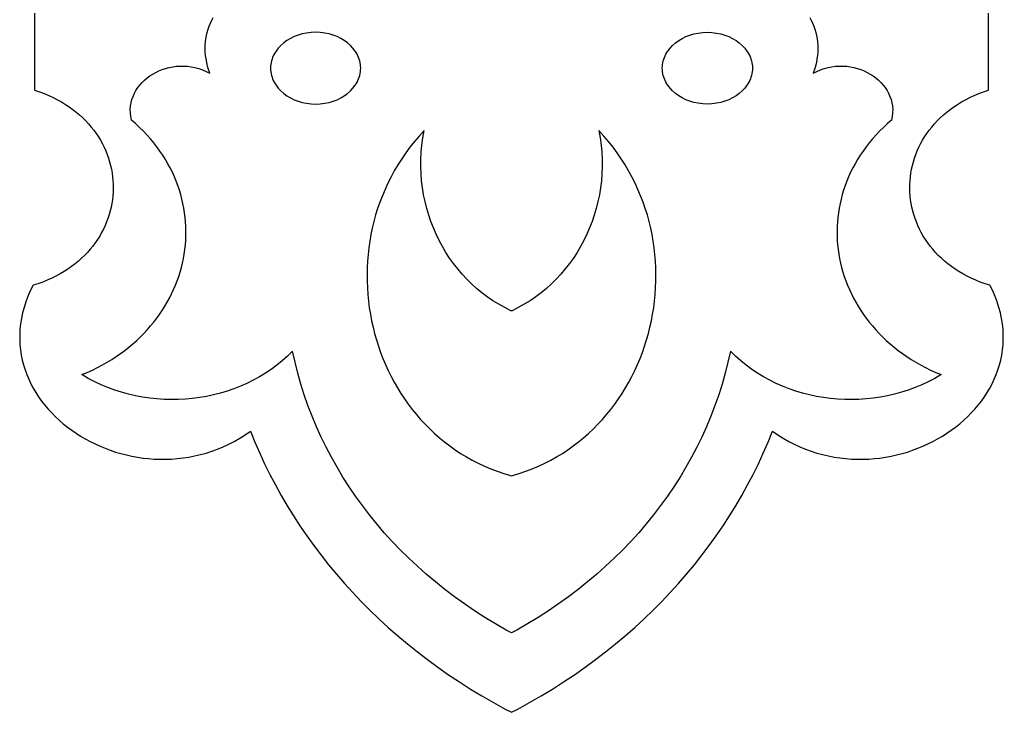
# Model space of a CAD drawing. Extents: x 196 to 288, y -250 to 355.
# Drawn here: x 196.2 to 281.2, y -250 to -190.1 of the extents above; entities that cross this region are included whole.
import ezdxf

# ---------------------------------------------------------------- set-up
doc = ezdxf.new("R2010")
doc.units = 0
doc.layers.add('LAYER_1', color=18, linetype='CONTINUOUS')

msp = doc.modelspace()

# ---------------------------------------------------------------- linework, layer by layer
at = {"layer": 'LAYER_1'}
for points in [[(197.531, -186.891), (197.534, -196.246), (197.955, -196.386), (198.362, -196.539), (198.756, -196.703), (199.136, -196.877), (199.503, -197.063), (199.857, -197.259), (200.196, -197.465), (200.523, -197.68), (200.836, -197.905), (201.135, -198.138), (201.421, -198.38), (201.694, -198.63), (201.953, -198.888), (202.198, -199.152), (202.431, -199.424), (202.649, -199.702), (202.855, -199.986), (203.047, -200.276), (203.225, -200.571), (203.39, -200.871), (203.541, -201.176), (203.68, -201.484), (203.804, -201.797), (203.916, -202.113), (204.013, -202.432), (204.098, -202.753), (204.169, -203.077), (204.227, -203.403), (204.271, -203.73), (204.302, -204.058), (204.319, -204.387), (204.323, -204.716), (204.314, -205.045), (204.291, -205.374), (204.255, -205.702), (204.205, -206.028), (204.142, -206.353), (204.066, -206.676), (203.976, -206.996), (203.873, -207.314), (203.757, -207.629), (203.627, -207.94), (203.484, -208.247), (203.327, -208.549), (203.158, -208.847), (202.974, -209.14), (202.778, -209.428), (202.568, -209.709), (202.345, -209.985), (202.108, -210.253), (201.858, -210.515), (201.595, -210.769), (201.318, -211.016), (201.029, -211.254), (200.725, -211.484), (200.409, -211.705), (200.079, -211.916), (199.736, -212.118), (199.379, -212.309), (199.009, -212.491), (198.626, -212.661), (198.23, -212.82), (197.82, -212.967), (197.397, -213.102), (197.161, -213.584), (196.953, -214.064), (196.773, -214.542), (196.62, -215.017), (196.494, -215.49), (196.394, -215.959), (196.319, -216.425), (196.269, -216.887), (196.244, -217.344), (196.242, -217.797), (196.264, -218.245), (196.309, -218.688), (196.375, -219.125), (196.464, -219.556), (196.573, -219.981), (196.703, -220.399), (196.853, -220.809), (197.022, -221.213), (197.21, -221.609), (197.416, -221.996), (197.641, -222.375), (197.882, -222.746), (198.14, -223.107), (198.414, -223.458), (198.703, -223.8), (199.008, -224.132), (199.327, -224.453), (199.66, -224.763), (200.006, -225.062), (200.365, -225.349), (200.736, -225.624), (201.118, -225.887), (201.512, -226.137), (201.916, -226.374), (202.331, -226.598), (202.754, -226.809), (203.187, -227.005), (203.628, -227.186), (204.076, -227.353), (204.532, -227.505), (204.995, -227.642), (205.463, -227.762), (205.937, -227.867), (206.416, -227.955), (206.9, -228.026), (207.387, -228.079), (207.878, -228.116), (208.371, -228.134), (208.867, -228.134), (209.364, -228.116), (209.863, -228.078), (210.362, -228.021), (210.86, -227.945), (211.359, -227.849), (211.856, -227.732), (212.352, -227.594), (212.845, -227.436), (213.336, -227.256), (213.823, -227.054), (214.306, -226.83), (214.785, -226.584), (215.259, -226.314), (215.727, -226.022), (216.189, -225.706), (216.574, -226.654), (216.982, -227.593), (217.412, -228.523), (217.865, -229.444), (218.341, -230.354), (218.838, -231.255), (219.358, -232.145), (219.9, -233.025), (220.464, -233.894), (221.05, -234.752), (221.657, -235.598), (222.287, -236.433), (222.937, -237.256), (223.61, -238.067), (224.303, -238.866), (225.018, -239.651), (225.754, -240.424), (226.511, -241.183), (227.288, -241.929), (228.087, -242.661), (228.906, -243.38), (229.745, -244.083), (230.606, -244.772), (231.486, -245.447), (232.387, -246.106), (233.307, -246.749), (234.248, -247.377), (235.208, -247.99), (236.189, -248.585), (237.189, -249.165), (238.208, -249.727), (238.742, -250), (239.276, -249.727), (240.296, -249.165), (241.296, -248.585), (242.276, -247.99), (243.237, -247.377), (244.178, -246.749), (245.098, -246.106), (245.999, -245.447), (246.879, -244.772), (247.739, -244.083), (248.579, -243.38), (249.398, -242.661), (250.197, -241.929), (250.974, -241.183), (251.731, -240.424), (252.467, -239.651), (253.182, -238.866), (253.875, -238.067), (254.547, -237.256), (255.198, -236.433), (255.827, -235.598), (256.435, -234.752), (257.021, -233.894), (257.585, -233.025), (258.127, -232.145), (258.646, -231.255), (259.144, -230.354), (259.619, -229.444), (260.072, -228.523), (260.503, -227.593), (260.91, -226.654), (261.295, -225.706), (261.758, -226.022), (262.226, -226.314), (262.7, -226.584), (263.179, -226.83), (263.662, -227.054), (264.149, -227.256), (264.64, -227.436), (265.133, -227.594), (265.629, -227.732), (266.126, -227.849), (266.624, -227.945), (267.123, -228.021), (267.622, -228.078), (268.121, -228.116), (268.618, -228.134), (269.114, -228.134), (269.607, -228.116), (270.098, -228.079), (270.585, -228.026), (271.069, -227.955), (271.548, -227.867), (272.022, -227.762), (272.49, -227.642), (272.953, -227.505), (273.408, -227.353), (273.857, -227.186), (274.298, -227.005), (274.73, -226.809), (275.154, -226.598), (275.568, -226.374), (275.973, -226.137), (276.366, -225.887), (276.749, -225.624), (277.12, -225.349), (277.479, -225.062), (277.825, -224.763), (278.158, -224.453), (278.477, -224.132), (278.781, -223.8), (279.071, -223.458), (279.345, -223.107), (279.603, -222.746), (279.844, -222.375), (280.068, -221.996), (280.275, -221.609), (280.463, -221.213), (280.632, -220.809), (280.782, -220.399), (280.912, -219.981), (281.021, -219.556), (281.109, -219.125), (281.176, -218.688), (281.221, -218.245), (281.242, -217.797), (281.241, -217.344), (281.215, -216.887), (281.166, -216.425), (281.091, -215.959), (280.991, -215.49), (280.864, -215.017), (280.711, -214.542), (280.531, -214.064), (280.324, -213.584), (280.087, -213.102), (279.664, -212.967), (279.255, -212.82), (278.858, -212.661), (278.475, -212.491), (278.105, -212.309), (277.749, -212.118), (277.406, -211.916), (277.076, -211.705), (276.759, -211.484), (276.456, -211.254), (276.166, -211.016), (275.89, -210.769), (275.626, -210.515), (275.377, -210.253), (275.14, -209.985), (274.917, -209.709), (274.707, -209.428), (274.51, -209.14), (274.327, -208.847), (274.157, -208.549), (274.001, -208.247), (273.858, -207.94), (273.728, -207.629), (273.611, -207.314), (273.508, -206.996), (273.419, -206.676), (273.342, -206.353), (273.28, -206.028), (273.23, -205.702), (273.194, -205.374), (273.171, -205.045), (273.162, -204.716), (273.166, -204.387), (273.183, -204.058), (273.214, -203.73), (273.258, -203.403), (273.316, -203.077), (273.387, -202.753), (273.471, -202.432), (273.569, -202.113), (273.68, -201.797), (273.805, -201.484), (273.943, -201.176), (274.095, -200.871), (274.26, -200.571), (274.438, -200.276), (274.63, -199.986), (274.835, -199.702), (275.054, -199.424), (275.286, -199.152), (275.532, -198.888), (275.791, -198.63), (276.064, -198.38), (276.35, -198.138), (276.649, -197.905), (276.962, -197.68), (277.288, -197.465), (277.628, -197.259), (277.982, -197.063), (278.348, -196.877), (278.729, -196.703), (279.122, -196.539), (279.53, -196.386), (279.95, -196.246), (279.953, -186.891)], [(264.514, -189.952), (264.641, -190.199), (264.756, -190.452), (264.859, -190.71), (264.95, -190.973), (265.027, -191.241), (265.092, -191.514), (265.142, -191.791), (265.179, -192.073), (265.201, -192.359), (265.209, -192.65), (265.201, -192.943), (265.178, -193.241), (265.139, -193.542), (265.084, -193.846), (265.013, -194.154), (264.924, -194.464), (264.818, -194.777), (265.132, -194.616), (265.45, -194.481), (265.771, -194.369), (266.095, -194.282), (266.419, -194.218), (266.744, -194.176), (267.067, -194.155), (267.388, -194.156), (267.706, -194.178), (268.019, -194.219), (268.327, -194.279), (268.629, -194.358), (268.922, -194.455), (269.207, -194.569), (269.482, -194.699), (269.746, -194.846), (269.998, -195.007), (270.236, -195.183), (270.461, -195.374), (270.67, -195.577), (270.863, -195.793), (271.038, -196.021), (271.195, -196.26), (271.331, -196.511), (271.448, -196.771), (271.542, -197.04), (271.613, -197.318), (271.66, -197.605), (271.682, -197.898), (271.678, -198.199), (271.646, -198.506), (271.586, -198.818), (271.228, -199.131), (270.884, -199.452), (270.554, -199.779), (270.24, -200.111), (269.939, -200.45), (269.653, -200.794), (269.381, -201.144), (269.124, -201.499), (268.881, -201.858), (268.652, -202.222), (268.437, -202.59), (268.236, -202.961), (268.05, -203.337), (267.877, -203.716), (267.718, -204.097), (267.573, -204.482), (267.442, -204.869), (267.324, -205.259), (267.221, -205.65), (267.13, -206.043), (267.054, -206.438), (266.991, -206.833), (266.941, -207.23), (266.905, -207.627), (266.883, -208.024), (266.873, -208.422), (266.877, -208.819), (266.894, -209.215), (266.925, -209.611), (266.968, -210.006), (267.024, -210.399), (267.094, -210.791), (267.176, -211.181), (267.271, -211.569), (267.38, -211.954), (267.5, -212.337), (267.634, -212.716), (267.78, -213.093), (267.939, -213.465), (268.111, -213.834), (268.295, -214.199), (268.491, -214.56), (268.7, -214.915), (268.922, -215.266), (269.155, -215.612), (269.401, -215.952), (269.659, -216.286), (269.929, -216.615), (270.211, -216.937), (270.506, -217.252), (270.812, -217.561), (271.13, -217.862), (271.46, -218.156), (271.802, -218.442), (272.156, -218.721), (272.521, -218.991), (272.898, -219.252), (273.287, -219.505), (273.687, -219.749), (274.099, -219.983), (274.522, -220.208), (274.956, -220.423), (275.402, -220.627), (275.859, -220.822), (275.314, -221.139), (274.756, -221.432), (274.189, -221.698), (273.611, -221.939), (273.025, -222.155), (272.432, -222.345), (271.832, -222.51), (271.226, -222.651), (270.616, -222.766), (270.003, -222.856), (269.387, -222.922), (268.769, -222.963), (268.151, -222.98), (267.533, -222.972), (266.917, -222.94), (266.304, -222.884), (265.694, -222.804), (265.089, -222.699), (264.489, -222.571), (263.896, -222.42), (263.31, -222.244), (262.733, -222.046), (262.165, -221.824), (261.609, -221.578), (261.063, -221.31), (260.531, -221.018), (260.012, -220.704), (259.508, -220.367), (259.019, -220.007), (258.547, -219.624), (258.093, -219.219), (257.657, -218.792), (257.449, -219.75), (257.211, -220.7), (256.945, -221.642), (256.65, -222.575), (256.327, -223.499), (255.977, -224.413), (255.599, -225.317), (255.194, -226.211), (254.763, -227.094), (254.305, -227.965), (253.821, -228.825), (253.311, -229.672), (252.776, -230.507), (252.216, -231.329), (251.631, -232.137), (251.022, -232.932), (250.389, -233.712), (249.732, -234.478), (249.052, -235.228), (248.349, -235.963), (247.623, -236.681), (246.875, -237.384), (246.105, -238.069), (245.313, -238.738), (244.5, -239.388), (243.665, -240.021), (242.81, -240.634), (241.935, -241.229), (241.04, -241.805), (240.125, -242.36), (239.191, -242.896), (238.742, -243.13), (238.294, -242.896), (237.36, -242.36), (236.445, -241.805), (235.55, -241.229), (234.674, -240.634), (233.819, -240.021), (232.985, -239.388), (232.172, -238.738), (231.38, -238.069), (230.61, -237.384), (229.862, -236.681), (229.136, -235.963), (228.433, -235.228), (227.753, -234.478), (227.096, -233.712), (226.463, -232.932), (225.854, -232.137), (225.269, -231.329), (224.709, -230.507), (224.174, -229.672), (223.664, -228.825), (223.18, -227.965), (222.722, -227.094), (222.291, -226.211), (221.886, -225.317), (221.508, -224.413), (221.157, -223.499), (220.835, -222.575), (220.54, -221.642), (220.274, -220.7), (220.036, -219.75), (219.827, -218.792), (219.392, -219.219), (218.938, -219.624), (218.466, -220.007), (217.977, -220.367), (217.473, -220.704), (216.954, -221.018), (216.421, -221.31), (215.876, -221.578), (215.319, -221.824), (214.752, -222.046), (214.175, -222.244), (213.589, -222.42), (212.996, -222.571), (212.396, -222.699), (211.791, -222.804), (211.181, -222.884), (210.567, -222.94), (209.951, -222.972), (209.334, -222.98), (208.716, -222.963), (208.098, -222.922), (207.482, -222.856), (206.869, -222.766), (206.258, -222.651), (205.653, -222.51), (205.053, -222.345), (204.459, -222.155), (203.873, -221.939), (203.296, -221.698), (202.728, -221.432), (202.171, -221.139), (201.626, -220.822), (202.083, -220.627), (202.529, -220.423), (202.963, -220.208), (203.386, -219.983), (203.798, -219.749), (204.198, -219.505), (204.587, -219.252), (204.964, -218.991), (205.329, -218.721), (205.683, -218.442), (206.025, -218.156), (206.355, -217.862), (206.673, -217.561), (206.979, -217.252), (207.273, -216.937), (207.556, -216.615), (207.826, -216.286), (208.084, -215.952), (208.33, -215.612), (208.563, -215.266), (208.784, -214.915), (208.993, -214.56), (209.19, -214.199), (209.374, -213.834), (209.545, -213.465), (209.704, -213.093), (209.851, -212.716), (209.984, -212.337), (210.105, -211.954), (210.213, -211.569), (210.309, -211.181), (210.391, -210.791), (210.46, -210.399), (210.517, -210.006), (210.56, -209.611), (210.59, -209.215), (210.608, -208.819), (210.611, -208.422), (210.602, -208.024), (210.579, -207.627), (210.543, -207.23), (210.494, -206.833), (210.431, -206.438), (210.354, -206.043), (210.264, -205.65), (210.16, -205.259), (210.043, -204.869), (209.912, -204.482), (209.767, -204.097), (209.608, -203.716), (209.435, -203.337), (209.248, -202.961), (209.048, -202.59), (208.833, -202.222), (208.604, -201.858), (208.361, -201.499), (208.103, -201.144), (207.832, -200.794), (207.546, -200.45), (207.245, -200.111), (206.93, -199.779), (206.601, -199.452), (206.257, -199.131), (205.899, -198.818), (205.839, -198.506), (205.807, -198.199), (205.803, -197.898), (205.825, -197.605), (205.872, -197.318), (205.943, -197.04), (206.037, -196.771), (206.153, -196.511), (206.29, -196.26), (206.447, -196.021), (206.622, -195.793), (206.815, -195.577), (207.024, -195.374), (207.248, -195.183), (207.487, -195.007), (207.739, -194.846), (208.003, -194.699), (208.278, -194.569), (208.563, -194.455), (208.856, -194.358), (209.157, -194.279), (209.465, -194.219), (209.779, -194.178), (210.096, -194.156), (210.418, -194.155), (210.741, -194.176), (211.065, -194.218), (211.39, -194.282), (211.713, -194.369), (212.035, -194.481), (212.353, -194.616), (212.667, -194.777), (212.561, -194.464), (212.472, -194.154), (212.401, -193.846), (212.346, -193.542), (212.307, -193.241), (212.284, -192.943), (212.276, -192.65), (212.284, -192.359), (212.306, -192.073), (212.343, -191.791), (212.393, -191.514), (212.457, -191.241), (212.535, -190.973), (212.625, -190.71), (212.728, -190.452), (212.843, -190.199), (212.97, -189.952)]]:
    msp.add_lwpolyline(points, dxfattribs=at)
for points in [[(217.925, -194.338), (217.93, -194.497), (217.945, -194.654), (217.97, -194.81), (218.004, -194.962), (218.047, -195.112), (218.1, -195.259), (218.161, -195.403), (218.231, -195.544), (218.309, -195.681), (218.395, -195.815), (218.59, -196.07), (218.814, -196.309), (219.065, -196.529), (219.341, -196.729), (219.641, -196.907), (219.962, -197.063), (220.302, -197.193), (220.66, -197.297), (221.033, -197.374), (221.419, -197.421), (221.817, -197.437), (222.215, -197.421), (222.602, -197.374), (222.975, -197.297), (223.332, -197.193), (223.672, -197.063), (223.993, -196.907), (224.293, -196.729), (224.569, -196.529), (224.821, -196.309), (225.045, -196.07), (225.24, -195.815), (225.326, -195.681), (225.404, -195.544), (225.473, -195.403), (225.534, -195.259), (225.587, -195.112), (225.63, -194.962), (225.665, -194.81), (225.689, -194.654), (225.704, -194.497), (225.709, -194.338), (225.704, -194.178), (225.689, -194.021), (225.665, -193.866), (225.63, -193.713), (225.587, -193.563), (225.534, -193.416), (225.473, -193.272), (225.404, -193.131), (225.326, -192.994), (225.24, -192.86), (225.045, -192.605), (224.821, -192.366), (224.569, -192.146), (224.293, -191.946), (223.993, -191.768), (223.672, -191.613), (223.332, -191.482), (222.975, -191.378), (222.602, -191.301), (222.215, -191.255), (221.817, -191.239), (221.419, -191.255), (221.033, -191.301), (220.66, -191.378), (220.302, -191.482), (219.962, -191.613), (219.641, -191.768), (219.341, -191.946), (219.065, -192.146), (218.814, -192.366), (218.59, -192.605), (218.395, -192.86), (218.309, -192.994), (218.231, -193.131), (218.161, -193.272), (218.1, -193.416), (218.047, -193.563), (218.004, -193.713), (217.97, -193.866), (217.945, -194.021), (217.93, -194.178)], [(259.56, -194.338), (259.555, -194.497), (259.54, -194.654), (259.515, -194.81), (259.481, -194.962), (259.437, -195.112), (259.385, -195.259), (259.324, -195.403), (259.254, -195.544), (259.176, -195.681), (259.09, -195.815), (258.895, -196.07), (258.671, -196.309), (258.42, -196.529), (258.143, -196.729), (257.844, -196.907), (257.523, -197.063), (257.183, -197.193), (256.825, -197.297), (256.452, -197.374), (256.066, -197.421), (255.668, -197.437), (255.27, -197.421), (254.883, -197.374), (254.51, -197.297), (254.153, -197.193), (253.812, -197.063), (253.491, -196.907), (253.192, -196.729), (252.915, -196.529), (252.664, -196.309), (252.44, -196.07), (252.245, -195.815), (252.159, -195.681), (252.081, -195.544), (252.011, -195.403), (251.95, -195.259), (251.898, -195.112), (251.854, -194.962), (251.82, -194.81), (251.795, -194.654), (251.78, -194.497), (251.775, -194.338), (251.78, -194.178), (251.795, -194.021), (251.82, -193.866), (251.854, -193.713), (251.898, -193.563), (251.95, -193.416), (252.011, -193.272), (252.081, -193.131), (252.159, -192.994), (252.245, -192.86), (252.44, -192.605), (252.664, -192.366), (252.915, -192.146), (253.192, -191.946), (253.491, -191.768), (253.812, -191.613), (254.153, -191.482), (254.51, -191.378), (254.883, -191.301), (255.27, -191.255), (255.668, -191.239), (256.066, -191.255), (256.452, -191.301), (256.825, -191.378), (257.183, -191.482), (257.523, -191.613), (257.844, -191.768), (258.143, -191.946), (258.42, -192.146), (258.671, -192.366), (258.895, -192.605), (259.09, -192.86), (259.176, -192.994), (259.254, -193.131), (259.324, -193.272), (259.385, -193.416), (259.437, -193.563), (259.481, -193.713), (259.515, -193.866), (259.54, -194.021), (259.555, -194.178)], [(238.742, -229.562), (238.832, -229.542), (239.414, -229.368), (239.984, -229.175), (240.541, -228.962), (241.086, -228.731), (241.618, -228.482), (242.137, -228.216), (242.644, -227.932), (243.137, -227.632), (243.617, -227.316), (244.083, -226.985), (244.536, -226.638), (244.976, -226.276), (245.402, -225.901), (245.814, -225.512), (246.212, -225.109), (246.595, -224.694), (246.965, -224.267), (247.32, -223.828), (247.66, -223.377), (247.986, -222.916), (248.297, -222.445), (248.594, -221.964), (248.875, -221.473), (249.141, -220.974), (249.392, -220.466), (249.627, -219.95), (249.847, -219.427), (250.051, -218.897), (250.239, -218.361), (250.411, -217.818), (250.567, -217.271), (250.707, -216.718), (250.831, -216.161), (250.938, -215.599), (251.029, -215.034), (251.102, -214.466), (251.159, -213.896), (251.199, -213.323), (251.222, -212.749), (251.228, -212.173), (251.216, -211.597), (251.187, -211.021), (251.14, -210.445), (251.076, -209.87), (250.993, -209.296), (250.892, -208.724), (250.774, -208.154), (250.637, -207.587), (250.481, -207.023), (250.307, -206.463), (250.115, -205.907), (249.903, -205.355), (249.673, -204.809), (249.424, -204.268), (249.155, -203.733), (248.867, -203.205), (248.56, -202.684), (248.233, -202.171), (247.886, -201.665), (247.52, -201.168), (247.134, -200.68), (246.727, -200.201), (246.3, -199.733), (246.41, -200.358), (246.492, -200.983), (246.548, -201.607), (246.576, -202.228), (246.579, -202.846), (246.556, -203.461), (246.507, -204.071), (246.434, -204.676), (246.336, -205.274), (246.214, -205.866), (246.068, -206.45), (245.899, -207.025), (245.707, -207.591), (245.492, -208.148), (245.256, -208.693), (244.997, -209.226), (244.717, -209.747), (244.417, -210.255), (244.096, -210.749), (243.754, -211.228), (243.393, -211.691), (243.013, -212.138), (242.614, -212.568), (242.196, -212.98), (241.76, -213.373), (241.307, -213.747), (240.836, -214.1), (240.349, -214.432), (239.845, -214.742), (239.324, -215.029), (238.789, -215.293), (238.742, -215.307), (238.696, -215.293), (238.16, -215.029), (237.64, -214.742), (237.136, -214.432), (236.648, -214.1), (236.178, -213.747), (235.724, -213.373), (235.289, -212.98), (234.871, -212.568), (234.472, -212.138), (234.091, -211.691), (233.73, -211.228), (233.389, -210.749), (233.068, -210.255), (232.767, -209.747), (232.488, -209.226), (232.229, -208.693), (231.992, -208.148), (231.778, -207.591), (231.586, -207.025), (231.417, -206.45), (231.271, -205.866), (231.149, -205.274), (231.051, -204.676), (230.977, -204.071), (230.929, -203.461), (230.906, -202.846), (230.908, -202.228), (230.937, -201.607), (230.993, -200.983), (231.075, -200.358), (231.184, -199.733), (230.758, -200.201), (230.351, -200.68), (229.965, -201.168), (229.598, -201.665), (229.252, -202.171), (228.925, -202.684), (228.617, -203.205), (228.33, -203.733), (228.061, -204.268), (227.812, -204.809), (227.581, -205.355), (227.37, -205.907), (227.177, -206.463), (227.003, -207.023), (226.848, -207.587), (226.711, -208.154), (226.592, -208.724), (226.492, -209.296), (226.409, -209.87), (226.345, -210.445), (226.298, -211.021), (226.269, -211.597), (226.257, -212.173), (226.262, -212.749), (226.285, -213.323), (226.325, -213.896), (226.382, -214.466), (226.456, -215.034), (226.547, -215.599), (226.654, -216.161), (226.778, -216.718), (226.918, -217.271), (227.074, -217.818), (227.246, -218.361), (227.434, -218.897), (227.638, -219.427), (227.858, -219.95), (228.093, -220.466), (228.344, -220.974), (228.61, -221.473), (228.891, -221.964), (229.187, -222.445), (229.498, -222.916), (229.824, -223.377), (230.165, -223.828), (230.52, -224.267), (230.889, -224.694), (231.273, -225.109), (231.671, -225.512), (232.083, -225.901), (232.509, -226.276), (232.948, -226.638), (233.401, -226.985), (233.868, -227.316), (234.348, -227.632), (234.841, -227.932), (235.347, -228.216), (235.867, -228.482), (236.399, -228.731), (236.944, -228.962), (237.501, -229.175), (238.071, -229.368), (238.653, -229.542)]]:
    msp.add_lwpolyline(points, close=True, dxfattribs=at)

doc.saveas('drawing.dxf')
